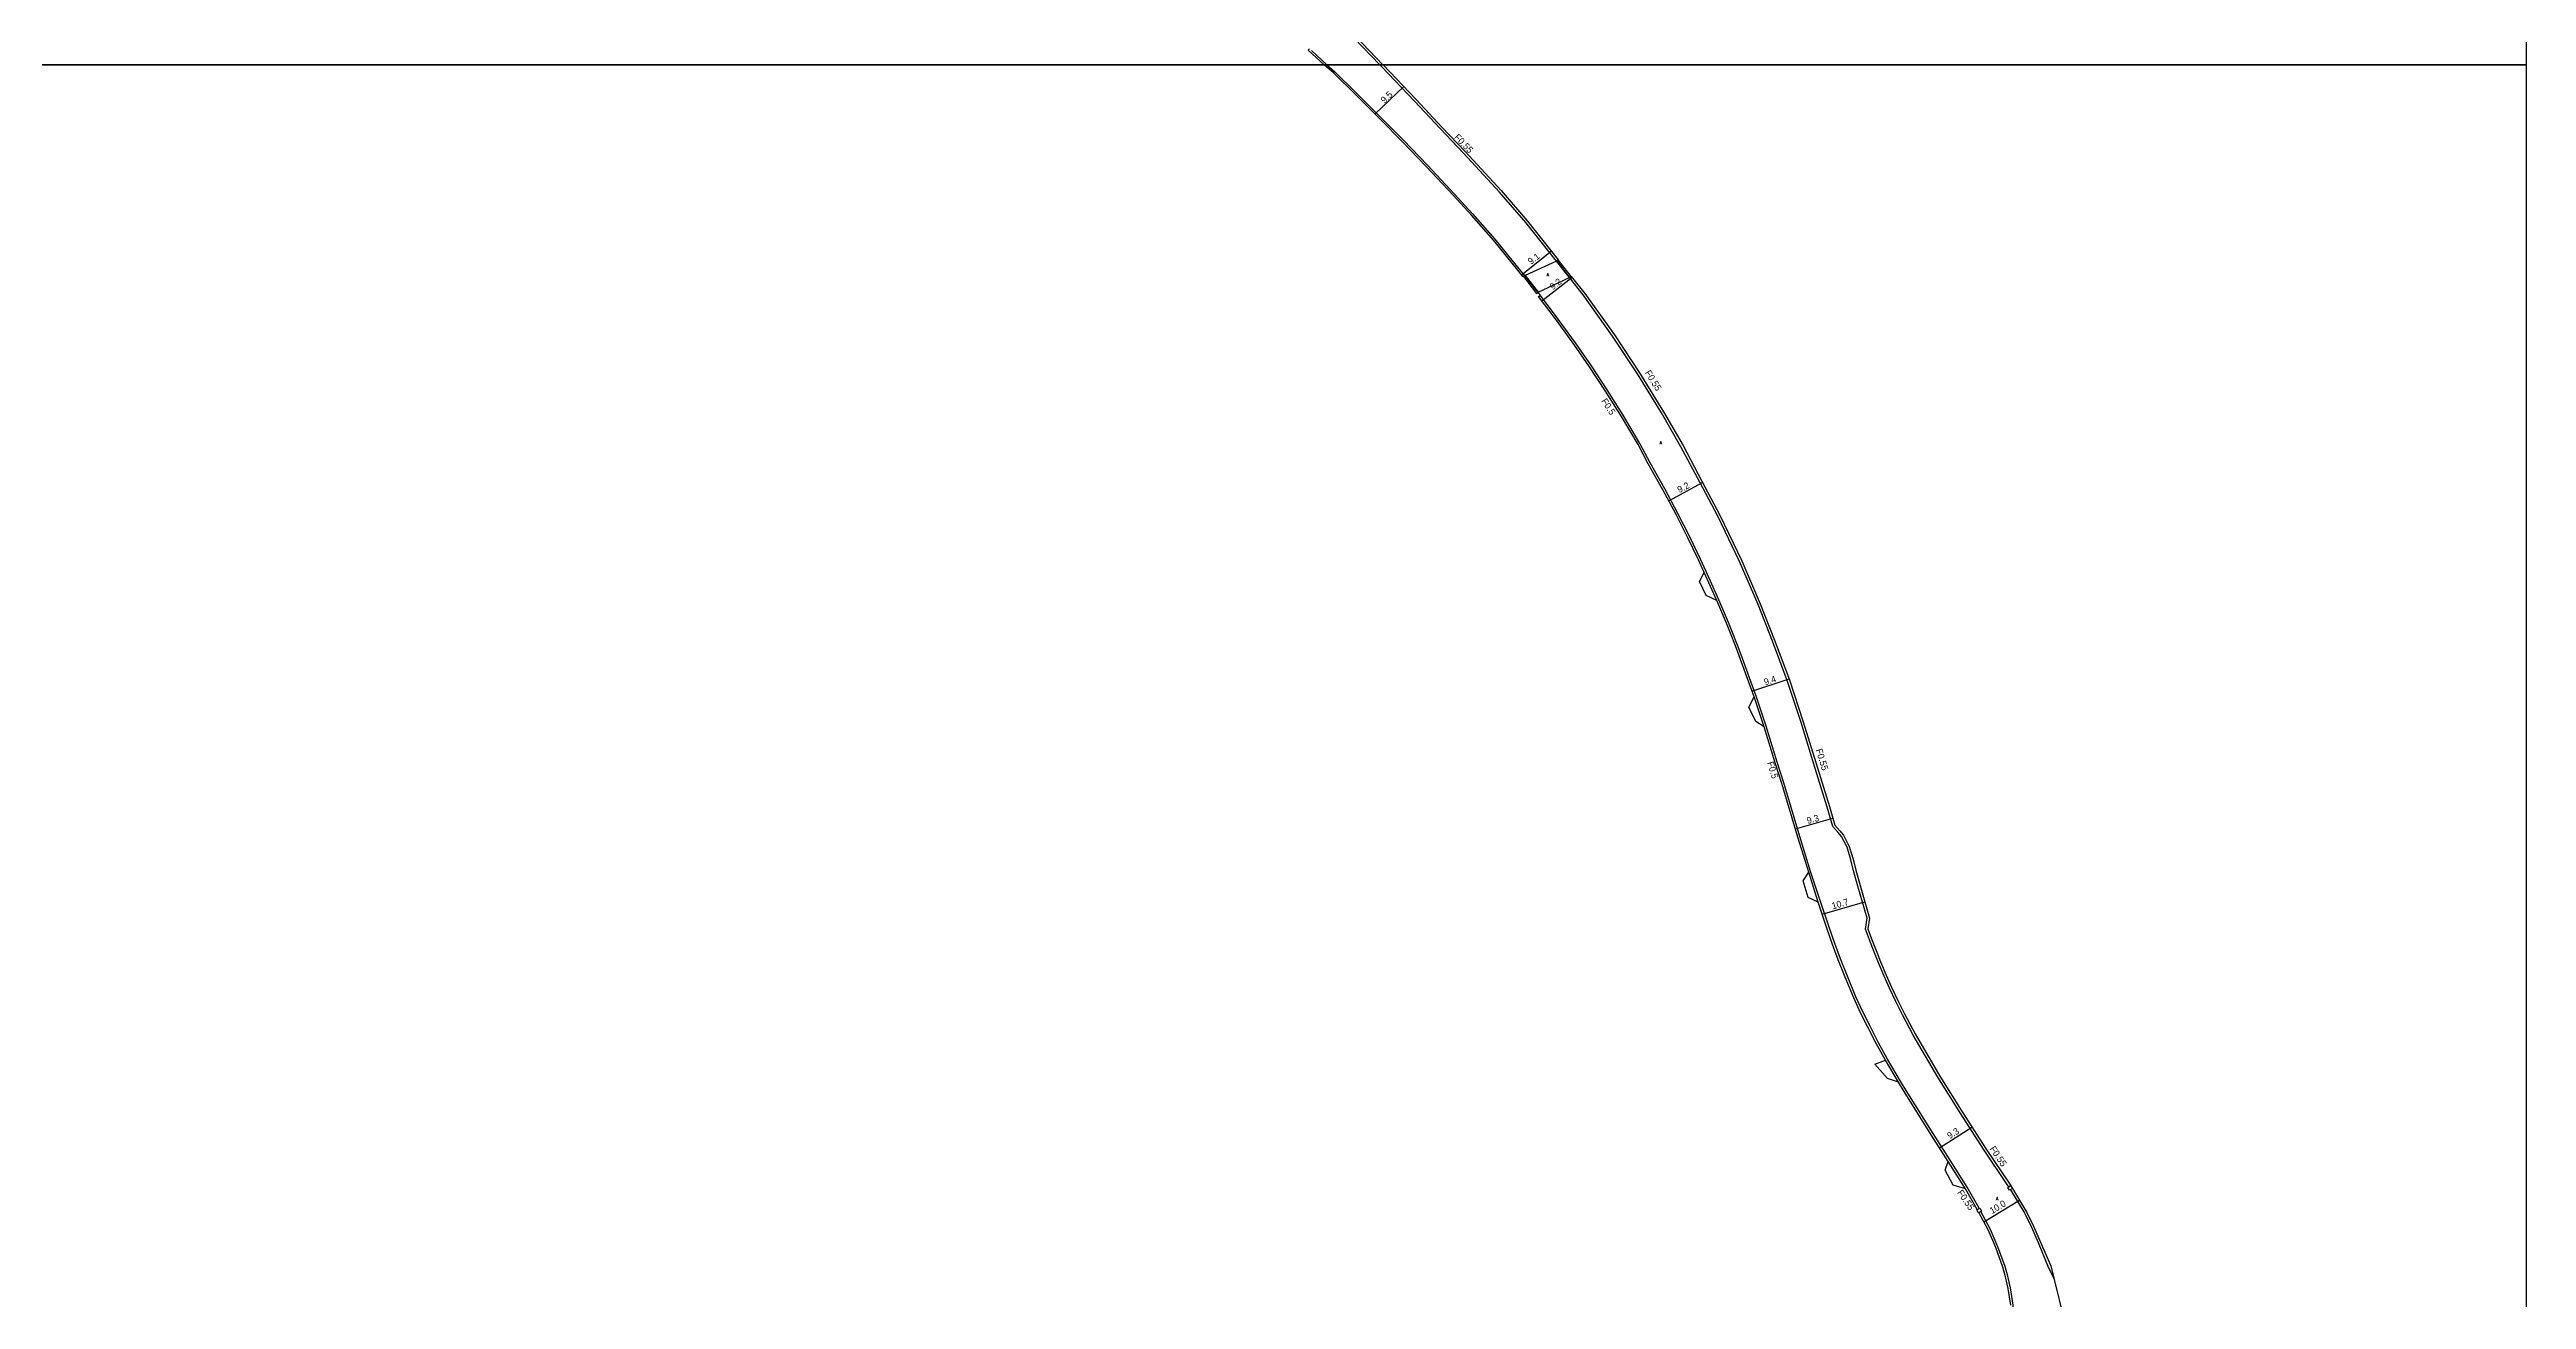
# Model space of a CAD drawing. Header units: metres. Extents: x -4000 to -800, y -99000 to -96000.
# Drawn here: x -1396 to -800, y -98697 to -98396 of the extents above; entities that cross this region are included whole.
import ezdxf

# ---------------------------------------------------------------- set-up
doc = ezdxf.new("R2010")
doc.units = ezdxf.units.M
doc.header["$LTSCALE"] = 2.5
for name, color, linetype in [('側溝・桝', 7, 'Continuous'), ('図郭', 7, 'Continuous'), ('幅員', 7, 'Continuous'), ('歩道・分離帯・安全施設', 7, 'Continuous'), ('舗装', 7, 'Continuous'), ('道路', 7, 'Continuous')]:
    doc.layers.add(name, color=color, linetype=linetype)
doc.styles.get("Standard").update_dxf_attribs({"font": ''})
doc.styles.add('YOKO_DECO', font='txt.shx', dxfattribs={"bigfont": 'extfont.shx'})
doc.styles.get('Standard').set_extended_font_data('@MS PGothic')

msp = doc.modelspace()

# ---------------------------------------------------------------- linework, layer by layer
at = {"layer": '側溝・桝'}
for points in [[(-1075.74, -98400), (-1081.87, -98393.6), (-1089.82, -98385.3), (-1097.09, -98377.56), (-1104.35, -98369.91), (-1108.61, -98365.42), (-1106.94, -98362.07), (-1108.8, -98360.27), (-1113.16, -98355.67), (-1115.99, -98352.91), (-1121.67, -98350.66), (-1128.25, -98343.72), (-1128.85, -98343.06), (-1128.43, -98342.68)], [(-1033.21, -98447.23), (-1040.65, -98437.98), (-1046.95, -98430.64), (-1055.59, -98421.26), (-1061.24, -98415.38), (-1067.39, -98408.79), (-1075.34, -98400.42), (-1075.74, -98400)], [(-924.52, -98669.87), (-924.57, -98669.79), (-930.56, -98660.84), (-936.04, -98652.35), (-941.55, -98643.51), (-947.51, -98633.36), (-950.05, -98628.54), (-951.65, -98625.28), (-953.19, -98622.06), (-954.45, -98619.22), (-955.84, -98615.97), (-956.77, -98613.63), (-957.99, -98610.45), (-958.93, -98607.92), (-958.53, -98605.29), (-960.79, -98597.56), (-961.8, -98593.85), (-962.48, -98591.25), (-963.35, -98588.21), (-964.73, -98585.58), (-965.51, -98584.63), (-966.81, -98583.18), (-968.16, -98578.55), (-971.03, -98569.23), (-974.43, -98558.19), (-977.78, -98548.11), (-981.32, -98538.6), (-984.75, -98529.84), (-989.22, -98519.52), (-994.43, -98508.57), (-998.8, -98500.4), (-1003.31, -98491.87), (-1007.98, -98483.75), (-1013.79, -98474.37), (-1019.79, -98465.27), (-1026.85, -98455.36), (-1030.13, -98451.21)], [(-934.52, -98669.92), (-938.59, -98663.45), (-942.7, -98657.08), (-949.19, -98646.7), (-950.53, -98644.42), (-953.63, -98639.14), (-955.86, -98635.1), (-957.93, -98631.07), (-959.61, -98627.76), (-961.25, -98624.16), (-963.3, -98619.22), (-964.93, -98615.07), (-966.31, -98611.36), (-967.67, -98607.45), (-969.77, -98601.21), (-972.13, -98594.04), (-974.71, -98585.64), (-978.6, -98572.74), (-980.15, -98567.73), (-982.84, -98559.08), (-985.24, -98551.88), (-988.82, -98541.96), (-989.7, -98539.61), (-990.92, -98536.54), (-991.91, -98534.12), (-994.22, -98528.68), (-997.23, -98521.91), (-998.63, -98518.89), (-1001.17, -98513.57), (-1004.03, -98507.9), (-1007.17, -98501.98), (-1010.69, -98495.73), (-1013.17, -98491.11), (-1017.18, -98484.31), (-1021.05, -98478.23), (-1024.86, -98472.4), (-1028.64, -98466.92), (-1032.8, -98461.17), (-1037.1, -98455.47)], [(-994.7, -98528.88), (-997.71, -98522.14)], [(-983.31, -98559.22), (-985.73, -98552.06)], [(-970.31, -98601.4), (-972.6, -98594.18)], [(-950.99, -98644.69), (-954.13, -98639.41)], [(-934.89, -98670.38), (-939.04, -98663.75)], [(-931.59, -98675.02), (-934.52, -98669.92)], [(-924.1, -98670.56), (-920.6, -98676.28), (-919.04, -98679.53), (-917.43, -98683.28), (-916.56, -98685.42), (-914.97, -98689.35), (-913.58, -98692.03)], [(-924.72, -98714.58), (-923.82, -98710.43), (-923.32, -98706.43), (-923.19, -98703.56), (-923.23, -98701.54), (-923.41, -98698.3), (-924.08, -98694.18), (-924.71, -98691.38), (-925.38, -98689.04), (-927.08, -98684.27), (-928.89, -98680.14), (-931.17, -98675.77)]]:
    msp.add_lwpolyline(points, dxfattribs=at)
for points in [[(-924.73, -98670), (-924.04, -98669.58), (-923.62, -98670.26), (-924.31, -98670.68)], [(-932.18, -98675.36), (-931.48, -98674.96), (-931.06, -98675.71), (-931.77, -98676.1)]]:
    msp.add_lwpolyline(points, close=True, dxfattribs=at)
at = {"layer": '図郭'}
for points in [[(-1600, -98400), (-800, -98400), (-800, -97800), (-1600, -97800)], [(-1600, -99000), (-800, -99000), (-800, -98400), (-1600, -98400)]]:
    msp.add_lwpolyline(points, close=True, dxfattribs=at)
at = {"layer": '幅員'}
for points in [[(-1076.87, -98411.85), (-1069.95, -98405.28)], [(-1041.64, -98450.5), (-1034.49, -98444.83)], [(-1036.76, -98456.82), (-1029.52, -98451.2)], [(-1006.24, -98504.87), (-998.1, -98500.51)], [(-986.24, -98550.66), (-977.33, -98547.69)], [(-975.78, -98583.78), (-966.81, -98581.18)], [(-969.34, -98604.28), (-959.11, -98601.29)], [(-941.13, -98660.51), (-933.34, -98655.48)], [(-930.48, -98678.27), (-921.92, -98673.04)]]:
    msp.add_lwpolyline(points, dxfattribs=at)
at = {"layer": '歩道・分離帯・安全施設'}
for points in [[(-1092.18, -98396.57), (-1088.46, -98400)], [(-1088.46, -98400), (-1086.56, -98401.75), (-1081.22, -98406.96), (-1075.3, -98412.87), (-1070.06, -98418.15), (-1064.28, -98424.19), (-1057.77, -98431.15), (-1053.41, -98435.9), (-1048.08, -98441.97), (-1042.28, -98449.08), (-1040.96, -98450.72)], [(-1030.22, -98451.05), (-1033.09, -98447.21)], [(-1040.75, -98450.91), (-1038, -98454.47)]]:
    msp.add_lwpolyline(points, dxfattribs=at)
at = {"layer": '舗装'}
for points in [[(-1033.21, -98447.23), (-1040.77, -98450.67)], [(-1037.67, -98454.7), (-1030.13, -98451.21)]]:
    msp.add_lwpolyline(points, dxfattribs=at)
at = {"layer": '道路'}
for points in [[(-1081.46, -98393.21), (-1074.97, -98400)], [(-1089.08, -98400), (-1092.97, -98396.47), (-1092.64, -98396.15)], [(-998.83, -98524.31), (-997.71, -98522.14), (-999.11, -98519.11), (-1001.64, -98513.81), (-1004.5, -98508.15), (-1007.63, -98502.24), (-1011.16, -98495.98), (-1013.63, -98491.37), (-1017.63, -98484.59), (-1021.49, -98478.52), (-1025.3, -98472.7), (-1029.08, -98467.23), (-1033.22, -98461.48), (-1037.55, -98455.78), (-1037.1, -98455.47), (-1037.67, -98454.7), (-1040.77, -98450.67), (-1041.22, -98451.02), (-1042.53, -98449.38), (-1048.34, -98442.27), (-1053.67, -98436.19), (-1058.03, -98431.45), (-1064.54, -98424.48), (-1070.32, -98418.45), (-1075.55, -98413.17), (-1081.48, -98407.26), (-1086.82, -98402.04), (-1089.08, -98400)], [(-1074.97, -98400), (-1074.93, -98400.04), (-1066.98, -98408.41), (-1060.83, -98414.99), (-1055.18, -98420.87), (-1046.53, -98430.26), (-1040.22, -98437.62), (-1032.83, -98446.93), (-1033.21, -98447.23), (-1030.13, -98451.21), (-1029.75, -98450.91), (-1026.4, -98455.02), (-1019.33, -98464.96), (-1013.32, -98474.07), (-1007.5, -98483.46), (-1002.81, -98491.6), (-998.31, -98500.14), (-993.93, -98508.32), (-988.7, -98519.29), (-984.23, -98529.63), (-980.79, -98538.4), (-977.25, -98547.92), (-973.89, -98558.01), (-970.5, -98569.07), (-967.62, -98578.38), (-966.31, -98582.9), (-965.08, -98584.27), (-964.26, -98585.27), (-962.83, -98588), (-961.94, -98591.1), (-961.26, -98593.71), (-960.24, -98597.41), (-957.95, -98605.26), (-958.35, -98607.86), (-957.47, -98610.25), (-956.25, -98613.42), (-955.32, -98615.76), (-953.94, -98619), (-952.68, -98621.82), (-951.14, -98625.04), (-949.55, -98628.28), (-947.02, -98633.08), (-941.07, -98643.22), (-935.56, -98652.04), (-930.09, -98660.53), (-924.1, -98669.49), (-920.11, -98676.01), (-918.53, -98679.3), (-916.91, -98683.05), (-914.4, -98688.89), (-913.63, -98691.83), (-911.18, -98701.94)], [(-997.26, -98527.67), (-998.83, -98524.31)], [(-986.95, -98554.5), (-985.73, -98552.06), (-989.31, -98542.14), (-990.18, -98539.8), (-991.4, -98536.73), (-992.39, -98534.32), (-994.7, -98528.88), (-997.26, -98527.67)], [(-985.33, -98557.97), (-986.95, -98554.5)], [(-973.95, -98596.28), (-972.6, -98594.18), (-975.18, -98585.78), (-979.07, -98572.88), (-980.62, -98567.87), (-983.31, -98559.22), (-985.33, -98557.97)], [(-972.73, -98600.31), (-973.95, -98596.28)], [(-956.69, -98640.37), (-954.13, -98639.41), (-956.37, -98635.37), (-958.44, -98631.33), (-960.12, -98628.01), (-961.77, -98624.38), (-963.82, -98619.43), (-965.47, -98615.28), (-966.84, -98611.55), (-968.21, -98607.64), (-970.31, -98601.4), (-972.73, -98600.31)], [(-953.67, -98643.81), (-956.69, -98640.37)], [(-939.8, -98665.83), (-939.04, -98663.75), (-943.15, -98657.37), (-949.66, -98646.98), (-950.99, -98644.69), (-953.67, -98643.81)], [(-937.83, -98669.43), (-939.8, -98665.83)], [(-923.96, -98698.36), (-924.62, -98694.29), (-925.25, -98691.51), (-925.9, -98689.21), (-927.59, -98684.47), (-929.38, -98680.38), (-931.65, -98676.04), (-931.77, -98676.1), (-932.18, -98675.36), (-932.07, -98675.29), (-934.89, -98670.38), (-937.83, -98669.43)]]:
    msp.add_lwpolyline(points, dxfattribs=at)
for points in [[(-1037.67, -98454.7), (-1030.13, -98451.21), (-1033.21, -98447.23), (-1040.77, -98450.67)], [(-1032.83, -98446.93), (-1033.21, -98447.23), (-1030.13, -98451.21), (-1029.75, -98450.91)], [(-1041.15, -98450.97), (-1038.05, -98454.99), (-1037.67, -98454.7), (-1040.77, -98450.67)]]:
    msp.add_lwpolyline(points, close=True, dxfattribs=at)

# ---------------------------------------------------------------- texts
at = {"layer": '側溝・桝'}
for s, rotation, p in [('F0.55', 314, (-1057.98, -98417.59)), ('F0.55', 302, (-1012.06, -98474.09)), ('F0.5', 303, (-1022.55, -98480.91)), ('F0.55', 287, (-970.92, -98564.78)), ('F0.5', 287, (-982.61, -98567.86)), ('F0.55', 304, (-929.17, -98660.73)), ('F0.55', 304, (-936.96, -98671.26))]:
    msp.add_text(s, height=1.6, rotation=rotation, dxfattribs=at).set_placement(p)
at = {"layer": '幅員'}
for s, rotation, p in [('9.5', 44, (-1074.58, -98409.4)), ('9.1', 38, (-1039.36, -98448.17)), ('9.2', 38, (-1034.11, -98454.27)), ('9.2', 28, (-1003.66, -98503.06)), ('9.4', 18, (-983.05, -98549.3)), ('9.3', 16, (-972.79, -98582.63)), ('10.7', 16, (-966.78, -98603.15)), ('9.3', 32, (-938.69, -98658.44)), ('10.0', 31, (-928.49, -98676.44))]:
    msp.add_text(s, height=1.6, rotation=rotation, dxfattribs=at).set_placement(p)
at = {"layer": '舗装', "style": 'YOKO_DECO'}
for p in [(-1035.63, -98450.87, 92.86), (-1008.45, -98491.29, 92.54), (-927.56, -98673.06, 87.66)]:
    msp.add_text('A', height=0.75, dxfattribs=at).set_placement(p)

doc.saveas('drawing.dxf')
